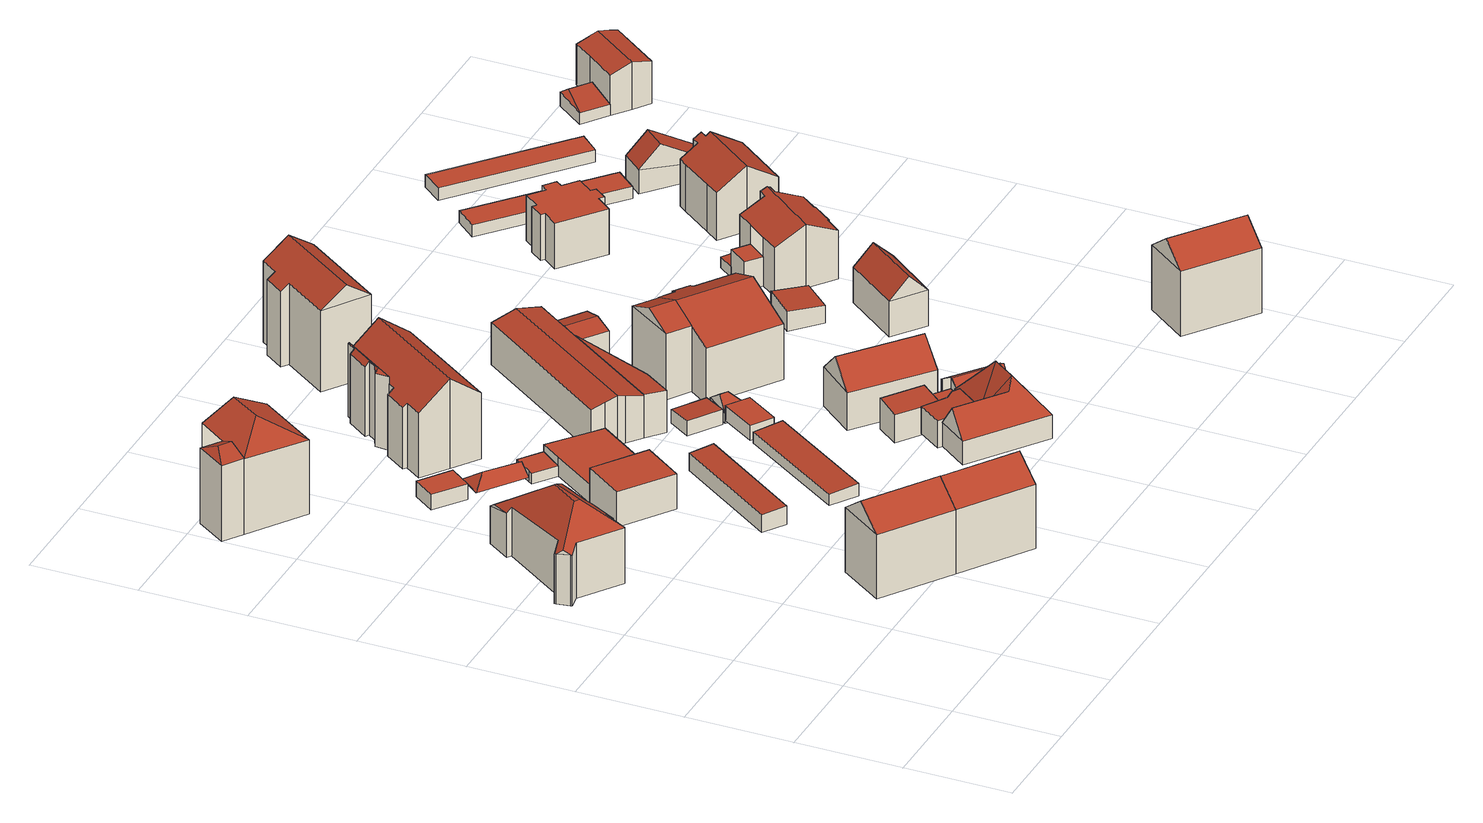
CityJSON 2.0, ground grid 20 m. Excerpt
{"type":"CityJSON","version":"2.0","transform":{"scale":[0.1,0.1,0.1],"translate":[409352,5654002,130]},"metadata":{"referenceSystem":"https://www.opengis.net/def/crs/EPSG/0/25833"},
"CityObjects":{
"building1":{"type":"Building","attributes":{"Dachtyp_tdc":"tdcGableRoof","Gemeindeschluessel":14612000,"Dachneigung":36.48,"QualitaetDacherkennung":90,"Geometrietyp2DReferenz":"3000","measuredHeight":16.38,"function":"31001_9998","roofType":"3100"},"geometry":[{"type":"Solid","lod":"2","boundaries":[[[[0,1,2,3]],[[1,4,5,2]],[[4,6,7,5]],[[6,0,3,7]],[[4,1,8]],[[0,6,9]],[[1,0,9,8]],[[6,4,8,9]],[[3,2,5,7]]]],"semantics":{"surfaces":[{"type":"WallSurface"},{"type":"RoofSurface"},{"type":"GroundSurface"}],"values":[[0,0,0,0,0,0,1,1,2]]}}]},
"building2":{"type":"Building","attributes":{"Dachtyp_tdc":"tdcFreeFormRoof","Gemeindeschluessel":14612000,"Dachneigung":41.65,"QualitaetDacherkennung":22,"Geometrietyp2DReferenz":"3000","measuredHeight":15.07,"function":"31001_9998","roofType":"5000"},"geometry":[{"type":"Solid","lod":"2","boundaries":[[[[10,11,12,13]],[[11,14,15,12]],[[14,16,17,15]],[[16,18,19,17]],[[18,20,21,19]],[[20,22,23,21]],[[22,24,25,23]],[[24,26,27,25]],[[26,28,29,27]],[[28,30,31,29]],[[30,32,33,31]],[[32,34,35,33]],[[34,36,37,35]],[[36,38,39,37]],[[38,40,41,39]],[[40,42,43,41]],[[42,10,13,43]],[[44,36,34,45,46,47]],[[14,11,10,42,40,38,44,47,48,49]],[[16,49,48,50,51,22,20,18]],[[30,28,26,24,51,50,46,45,32]],[[48,47,46,50]],[[24,22,51]],[[16,14,49]],[[34,32,45]],[[38,36,44]],[[13,12,15,17,19,21,23,25,27,29,31,33,35,37,39,41,43]]]],"semantics":{"surfaces":[{"type":"WallSurface"},{"type":"RoofSurface"},{"type":"GroundSurface"}],"values":[[0,0,0,0,0,0,0,0,0,0,0,0,0,0,0,0,0,1,1,1,1,1,0,0,0,0,2]]}}]},
"building3":{"type":"Building","attributes":{"Dachtyp_tdc":"tdcGableRoof","Gemeindeschluessel":14612000,"Dachneigung":36.75,"QualitaetDacherkennung":89,"Geometrietyp2DReferenz":"3000","measuredHeight":16.38,"function":"31001_9998","roofType":"3100"},"geometry":[{"type":"Solid","lod":"2","boundaries":[[[[6,52,53,7]],[[52,54,55,53]],[[54,0,3,55]],[[0,6,7,3]],[[54,52,56]],[[6,0,57]],[[52,6,57,56]],[[0,54,56,57]],[[7,53,55,3]]]],"semantics":{"surfaces":[{"type":"WallSurface"},{"type":"RoofSurface"},{"type":"GroundSurface"}],"values":[[0,0,0,0,0,0,1,1,2]]}}]},
"building4":{"type":"Building","attributes":{"Gemeindeschluessel":14612000,"Geometrietyp2DReferenz":"3000","function":"31001_9998","roofType":"9999"},"children":["building4-1","building4-2"]},
"building4-1":{"type":"BuildingPart","attributes":{"Dachtyp_tdc":"tdcHipAndGableRoof","Dachneigung":27.94,"QualitaetDacherkennung":52,"Geometrietyp2DReferenz":"3000","measuredHeight":17.91,"roofType":"5000"},"parents":["building4"],"geometry":[{"type":"MultiSurface","lod":"2","boundaries":[[[58,59,60,61]],[[59,62,63,60]],[[64,58,61,65]],[[62,59,66]],[[58,64,67]],[[59,58,67,66]],[[64,68,62,66,67]],[[61,60,63,69,65]]],"semantics":{"surfaces":[{"type":"WallSurface"},{"type":"RoofSurface"},{"type":"GroundSurface"}],"values":[0,0,0,1,0,1,1,2]}}]},
"building4-2":{"type":"BuildingPart","attributes":{"Dachtyp_tdc":"tdcHipAndGableRoof","Dachneigung":17.4,"QualitaetDacherkennung":28,"Geometrietyp2DReferenz":"3000","measuredHeight":16.07,"roofType":"5000"},"parents":["building4"],"geometry":[{"type":"MultiSurface","lod":"2","boundaries":[[[70,71,72,73]],[[68,74,73,72]],[[63,75,76,69]],[[71,70,75,63,62]],[[70,74,76,75]],[[74,68,69,76]],[[74,70,73]],[[71,68,72]]],"semantics":{"surfaces":[{"type":"RoofSurface"},{"type":"GroundSurface"},{"type":"WallSurface"}],"values":[0,0,1,2,2,2,0,2]}}]},
"building5":{"type":"Building","attributes":{"Dachtyp_tdc":"tdcPolyFlatRoof","Gemeindeschluessel":14612000,"Dachneigung":0,"QualitaetDacherkennung":0,"Geometrietyp2DReferenz":"3000","BezugspunktDach":"2000","measuredHeight":3,"function":"31001_9998"},"geometry":[{"type":"MultiSurface","lod":"2","boundaries":[[[77,78,79,80]],[[80,79,81,82]],[[79,78,83,81]],[[78,77,84,83]],[[77,80,82,84]],[[82,81,83,84]]],"semantics":{"surfaces":[{"type":"RoofSurface"},{"type":"WallSurface"},{"type":"GroundSurface"}],"values":[0,1,1,1,1,2]}}]},
"building6":{"type":"Building","attributes":{"Dachtyp_tdc":"tdcPolyFlatRoof","Gemeindeschluessel":14612000,"Dachneigung":0,"QualitaetDacherkennung":70,"Geometrietyp2DReferenz":"3000","measuredHeight":6.91,"function":"31001_9998","roofType":"1000"},"geometry":[{"type":"Solid","lod":"2","boundaries":[[[[85,86,87,88]],[[86,89,90,87]],[[89,91,92,90]],[[91,85,88,92]],[[91,89,86,85]],[[88,87,90,92]]]],"semantics":{"surfaces":[{"type":"WallSurface"},{"type":"RoofSurface"},{"type":"GroundSurface"}],"values":[[0,0,0,0,1,2]]}}]},
"building7":{"type":"Building","attributes":{"Dachtyp_tdc":"tdcPolyFlatRoof","Gemeindeschluessel":14612000,"Dachneigung":2.89,"QualitaetDacherkennung":83,"Geometrietyp2DReferenz":"3000","measuredHeight":3.66,"function":"31001_2463","roofType":"2100"},"geometry":[{"type":"Solid","lod":"2","boundaries":[[[[93,94,95,96]],[[94,97,98,95]],[[97,99,100,98]],[[99,93,96,100]],[[99,97,94,93]],[[96,95,98,100]]]],"semantics":{"surfaces":[{"type":"WallSurface"},{"type":"RoofSurface"},{"type":"GroundSurface"}],"values":[[0,0,0,0,1,2]]}}]},
"building8":{"type":"Building","attributes":{"Dachtyp_tdc":"tdcFreeFormRoof","Gemeindeschluessel":14612000,"Dachneigung":38.4,"QualitaetDacherkennung":21,"Geometrietyp2DReferenz":"3000","measuredHeight":2.04,"function":"31001_9998","roofType":"5000"},"geometry":[{"type":"Solid","lod":"2","boundaries":[[[[101,102,103]],[[104,105,106]],[[104,107,108,105]],[[107,109,108]],[[101,103,110]],[[107,104,106,102,111]],[[102,101,110,111]],[[110,109,107,111]],[[103,102,106,105,108,109,110]]]],"semantics":{"surfaces":[{"type":"WallSurface"},{"type":"RoofSurface"},{"type":"GroundSurface"}],"values":[[0,0,0,0,0,1,1,1,2]]}}]},
"building9":{"type":"Building","attributes":{"Dachtyp_tdc":"tdcPolyFlatRoof","Gemeindeschluessel":14612000,"Dachneigung":3.05,"QualitaetDacherkennung":61,"Geometrietyp2DReferenz":"3000","measuredHeight":2.36,"function":"31001_9998","roofType":"2100"},"geometry":[{"type":"Solid","lod":"2","boundaries":[[[[112,113,114,115]],[[113,116,117,114]],[[116,118,119,117]],[[118,120,121,119]],[[118,116,113,112,120]],[[121,115,114,117,119]],[[120,112,115,121]]]],"semantics":{"surfaces":[{"type":"WallSurface"},{"type":"RoofSurface"},{"type":"GroundSurface"}],"values":[[0,0,0,0,1,2,0]]}}]},
"building10":{"type":"Building","attributes":{"Dachtyp_tdc":"tdcPolyFlatRoof","Gemeindeschluessel":14612000,"Dachneigung":0,"QualitaetDacherkennung":74,"Geometrietyp2DReferenz":"3000","measuredHeight":3.62,"function":"31001_9998","roofType":"1000"},"geometry":[{"type":"Solid","lod":"2","boundaries":[[[[122,123,124,88]],[[123,125,126,124]],[[125,127,128,126]],[[127,129,130,128]],[[129,131,132,130]],[[131,133,87,132]],[[133,122,88,87]],[[133,131,129,127,125,123,122]],[[88,124,126,128,130,132,87]]]],"semantics":{"surfaces":[{"type":"WallSurface"},{"type":"RoofSurface"},{"type":"GroundSurface"}],"values":[[0,0,0,0,0,0,0,1,2]]}}]},
"building11":{"type":"Building","attributes":{"Dachtyp_tdc":"tdcPolyFlatRoof","Gemeindeschluessel":14612000,"Dachneigung":2.56,"QualitaetDacherkennung":76,"Geometrietyp2DReferenz":"3000","measuredHeight":2.5,"function":"31001_2463","roofType":"2100"},"geometry":[{"type":"Solid","lod":"2","boundaries":[[[[134,135,136,137]],[[135,138,139,136]],[[138,140,141,139]],[[140,134,137,141]],[[140,138,135,134]],[[137,136,139,141]]]],"semantics":{"surfaces":[{"type":"WallSurface"},{"type":"RoofSurface"},{"type":"GroundSurface"}],"values":[[0,0,0,0,1,2]]}}]},
"building12":{"type":"Building","attributes":{"Gemeindeschluessel":14612000,"Geometrietyp2DReferenz":"3000","function":"31001_9998","roofType":"9999"},"children":["building12-1","building12-2"]},
"building12-1":{"type":"BuildingPart","attributes":{"Dachtyp_tdc":"tdcGableRoof","Dachneigung":39.04,"QualitaetDacherkennung":65,"Geometrietyp2DReferenz":"3000","measuredHeight":17.51,"roofType":"3100"},"parents":["building12"],"geometry":[{"type":"MultiSurface","lod":"2","boundaries":[[[142,143,144,145]],[[143,146,147,144]],[[146,148,149,147]],[[150,151,152,153]],[[151,154,155,152]],[[154,156,157,155]],[[156,158,159,157]],[[158,160,161,159]],[[160,162,163,161]],[[162,142,145,163]],[[158,156,154,151]],[[151,150,148,146,143,142,162,160,158]],[[145,144,147,149,153,152,155,157,159,161,163]]],"semantics":{"surfaces":[{"type":"WallSurface"},{"type":"RoofSurface"},{"type":"GroundSurface"}],"values":[0,0,0,0,0,0,0,0,0,0,1,1,2]}}]},
"building12-2":{"type":"BuildingPart","attributes":{"Dachtyp_tdc":"tdcFreeFormRoof","Dachneigung":47.95,"QualitaetDacherkennung":12,"Geometrietyp2DReferenz":"3000","measuredHeight":15.13,"roofType":"5000"},"parents":["building12"],"geometry":[{"type":"MultiSurface","lod":"2","boundaries":[[[164,165,166,167]],[[165,168,169,166]],[[168,170,171,169]],[[170,172,173,171]],[[172,174,175,173]],[[174,176,150,153,175]],[[177,178,179,149,148]],[[178,164,167,179]],[[176,174,180]],[[174,172,170,168,165,164,181,180]],[[164,178,182,181]],[[178,177,182]],[[177,176,180,181,182]],[[167,166,169,171,173,175,153,149,179]]],"semantics":{"surfaces":[{"type":"WallSurface"},{"type":"RoofSurface"},{"type":"GroundSurface"}],"values":[0,0,0,0,0,0,0,0,1,1,1,1,1,2]}}]},
"building13":{"type":"Building","attributes":{"Dachtyp_tdc":"tdcPolyFlatRoof","Gemeindeschluessel":14612000,"Dachneigung":2.99,"QualitaetDacherkennung":65,"Geometrietyp2DReferenz":"3000","measuredHeight":5.73,"function":"31001_9998","roofType":"2100"},"geometry":[{"type":"Solid","lod":"2","boundaries":[[[[183,184,185,186]],[[184,187,188,185]],[[187,189,190,188]],[[189,191,192,190]],[[191,193,194,192]],[[193,195,196,194]],[[195,197,198,196]],[[197,183,186,198]],[[197,195,193,191,189,187,184,183]],[[186,185,188,190,192,194,196,198]]]],"semantics":{"surfaces":[{"type":"WallSurface"},{"type":"RoofSurface"},{"type":"GroundSurface"}],"values":[[0,0,0,0,0,0,0,0,1,2]]}}]},
"building14":{"type":"Building","attributes":{"Dachtyp_tdc":"tdcPolyFlatRoof","Gemeindeschluessel":14612000,"Dachneigung":0,"QualitaetDacherkennung":0,"Geometrietyp2DReferenz":"3000","BezugspunktDach":"2000","measuredHeight":3,"function":"31001_2463"},"geometry":[{"type":"MultiSurface","lod":"2","boundaries":[[[199,200,201,202]],[[202,201,203,204]],[[201,200,205,203]],[[200,199,206,205]],[[199,202,204,206]],[[204,203,205,206]]],"semantics":{"surfaces":[{"type":"RoofSurface"},{"type":"WallSurface"},{"type":"GroundSurface"}],"values":[0,1,1,1,1,2]}}]},
"building15":{"type":"Building","attributes":{"Dachtyp_tdc":"tdcPolyFlatRoof","Gemeindeschluessel":14612000,"Dachneigung":3.1,"QualitaetDacherkennung":61,"Geometrietyp2DReferenz":"3000","measuredHeight":3.03,"function":"31001_2463","roofType":"2100"},"geometry":[{"type":"Solid","lod":"2","boundaries":[[[[207,208,209,210]],[[211,212,208,207]],[[212,213,209,208]],[[213,214,210,209]],[[214,211,207,210]],[[214,213,212,211]]]],"semantics":{"surfaces":[{"type":"GroundSurface"},{"type":"WallSurface"},{"type":"RoofSurface"}],"values":[[0,1,1,1,1,2]]}}]},
"building16":{"type":"Building","attributes":{"Dachtyp_tdc":"tdcFreeFormRoof","Gemeindeschluessel":14612000,"Dachneigung":52.88,"QualitaetDacherkennung":14,"Geometrietyp2DReferenz":"3000","measuredHeight":11.28,"function":"31001_9998","roofType":"5000"},"geometry":[{"type":"Solid","lod":"2","boundaries":[[[[215,216,217,218]],[[216,219,220,217]],[[219,221,222,220]],[[221,223,224,222]],[[223,225,226,224]],[[225,227,228,226]],[[227,229,230,228]],[[229,231,232,230]],[[231,233,234,232]],[[233,215,218,234]],[[233,235,215]],[[235,233,231]],[[225,235,231,229,227]],[[225,236,235]],[[236,225,237]],[[238,237,225,223]],[[238,223,221]],[[236,237,238,221,219]],[[235,216,215]],[[236,216,235]],[[216,236,219]],[[218,217,220,222,224,226,228,230,232,234]]]],"semantics":{"surfaces":[{"type":"WallSurface"},{"type":"RoofSurface"},{"type":"GroundSurface"}],"values":[[0,0,0,0,0,0,0,0,0,0,1,1,1,1,1,1,0,1,1,1,1,2]]}}]},
"building17":{"type":"Building","attributes":{"Dachtyp_tdc":"tdcPolyFlatRoof","Gemeindeschluessel":14612000,"Dachneigung":6.51,"QualitaetDacherkennung":76,"Geometrietyp2DReferenz":"3000","measuredHeight":5.93,"function":"31001_9998","roofType":"2100"},"geometry":[{"type":"Solid","lod":"2","boundaries":[[[[239,240,241,242]],[[240,243,244,241]],[[243,245,246,244]],[[245,239,242,246]],[[245,243,240,239]],[[242,241,244,246]]]],"semantics":{"surfaces":[{"type":"WallSurface"},{"type":"RoofSurface"},{"type":"GroundSurface"}],"values":[[0,0,0,0,1,2]]}}]},
"building18":{"type":"Building","attributes":{"Dachtyp_tdc":"tdcHipAndGableRoof","Gemeindeschluessel":14612000,"Dachneigung":57.31,"QualitaetDacherkennung":19,"Geometrietyp2DReferenz":"3000","measuredHeight":4.7,"function":"31001_2463","roofType":"5000"},"geometry":[{"type":"Solid","lod":"2","boundaries":[[[[247,248,249,250]],[[248,251,252,249]],[[251,253,254,252]],[[253,247,250,254]],[[251,248,255]],[[247,253,256]],[[248,247,256,255]],[[253,251,255,256]],[[250,249,252,254]]]],"semantics":{"surfaces":[{"type":"WallSurface"},{"type":"RoofSurface"},{"type":"GroundSurface"}],"values":[[0,0,0,0,1,0,1,1,2]]}}]},
"building19":{"type":"Building","attributes":{"Dachtyp_tdc":"tdcPolyFlatRoof","Gemeindeschluessel":14612000,"Dachneigung":0,"QualitaetDacherkennung":57,"Geometrietyp2DReferenz":"3000","measuredHeight":3.52,"function":"31001_9998","roofType":"1000"},"geometry":[{"type":"Solid","lod":"2","boundaries":[[[[257,258,186,185]],[[258,259,260,186]],[[259,261,262,260]],[[261,263,264,262]],[[263,265,266,264]],[[265,267,190,266]],[[267,268,188,190]],[[268,257,185,188]],[[268,267,265,263,261,259,258,257]],[[185,186,260,262,264,266,190,188]]]],"semantics":{"surfaces":[{"type":"WallSurface"},{"type":"RoofSurface"},{"type":"GroundSurface"}],"values":[[0,0,0,0,0,0,0,0,1,2]]}}]},
"building20":{"type":"Building","attributes":{"Gemeindeschluessel":14612000,"Geometrietyp2DReferenz":"3000","function":"31001_9998","roofType":"9999"},"children":["building20-1","building20-2"]},
"building20-1":{"type":"BuildingPart","attributes":{"Dachtyp_tdc":"tdcGableRoof","Dachneigung":44.99,"QualitaetDacherkennung":77,"Geometrietyp2DReferenz":"3000","measuredHeight":11.9,"roofType":"3100"},"parents":["building20"],"geometry":[{"type":"MultiSurface","lod":"2","boundaries":[[[269,270,271,272]],[[270,273,274,271]],[[273,275,276,274]],[[270,269,277]],[[275,273,278]],[[269,275,278,277]],[[273,270,277,278]],[[276,279,280,272,271,274]]],"semantics":{"surfaces":[{"type":"WallSurface"},{"type":"RoofSurface"},{"type":"GroundSurface"}],"values":[0,0,0,0,0,1,1,2]}}]},
"building20-2":{"type":"BuildingPart","attributes":{"Dachtyp_tdc":"tdcPolyFlatRoof","Dachneigung":0,"QualitaetDacherkennung":0,"Geometrietyp2DReferenz":"3000","measuredHeight":3.42,"roofType":"9999"},"parents":["building20"],"geometry":[{"type":"MultiSurface","lod":"2","boundaries":[[[281,282,283,284,285,286]],[[286,285,287,279]],[[285,284,288,287]],[[284,283,289,288]],[[283,282,290,289]],[[282,281,280,290]],[[279,287,288,289,290,280]],[[279,280,281,286]]],"semantics":{"surfaces":[{"type":"RoofSurface"},{"type":"WallSurface"},{"type":"GroundSurface"},{"type":"ClosureSurface","isClosure":"1","QuelleClosure":"LoD1Solid"}],"values":[0,1,1,1,1,1,2,3]}}]},
"building21":{"type":"Building","attributes":{"Gemeindeschluessel":14612000,"Geometrietyp2DReferenz":"3000","function":"31001_9998","roofType":"9999"},"children":["building21-1","building21-2"]},
"building21-1":{"type":"BuildingPart","attributes":{"Dachtyp_tdc":"tdcPolyFlatRoof","Dachneigung":4.15,"QualitaetDacherkennung":67,"Geometrietyp2DReferenz":"3000","measuredHeight":8.55,"roofType":"2100"},"parents":["building21"],"geometry":[{"type":"MultiSurface","lod":"2","boundaries":[[[291,292,293,294]],[[292,295,296,297,293]],[[298,299,300]],[[298,291,294,299]],[[298,295,292,291]],[[294,293,297,299]]],"semantics":{"surfaces":[{"type":"WallSurface"},{"type":"RoofSurface"},{"type":"GroundSurface"}],"values":[0,0,0,0,1,2]}}]},
"building21-2":{"type":"BuildingPart","attributes":{"Dachtyp_tdc":"tdcGableRoof","Dachneigung":13.81,"QualitaetDacherkennung":82,"Geometrietyp2DReferenz":"3000","measuredHeight":9.51,"roofType":"3100"},"parents":["building21"],"geometry":[{"type":"MultiSurface","lod":"2","boundaries":[[[296,301,302,297]],[[301,303,304,302]],[[303,305,306,304]],[[305,307,308,306]],[[307,309,310,308]],[[309,311,312,310]],[[311,313,314,312]],[[313,315,316,314]],[[315,300,299,316]],[[311,309,307,305,303]],[[303,301,296,300,315,313,311]],[[299,297,302,304,306,308,310,312,314,316]]],"semantics":{"surfaces":[{"type":"WallSurface"},{"type":"RoofSurface"},{"type":"GroundSurface"}],"values":[0,0,0,0,0,0,0,0,0,1,1,2]}}]},
"building22":{"type":"Building","attributes":{"Dachtyp_tdc":"tdcFreeFormRoof","Gemeindeschluessel":14612000,"Dachneigung":49.29,"QualitaetDacherkennung":12,"Geometrietyp2DReferenz":"3000","measuredHeight":5.72,"function":"31001_9998","roofType":"5000"},"geometry":[{"type":"Solid","lod":"2","boundaries":[[[[317,318,319,320]],[[318,321,322,319]],[[321,323,324,322]],[[323,325,326,324]],[[325,327,328,326]],[[327,317,320,328]],[[318,329,330,325,323,321]],[[327,330,329,317]],[[327,325,330]],[[318,317,329]],[[320,319,322,324,326,328]]]],"semantics":{"surfaces":[{"type":"WallSurface"},{"type":"RoofSurface"},{"type":"GroundSurface"}],"values":[[0,0,0,0,0,0,1,1,0,0,2]]}}]},
"building23":{"type":"Building","attributes":{"Dachtyp_tdc":"tdcFreeFormRoof","Gemeindeschluessel":14612000,"Dachneigung":35.06,"QualitaetDacherkennung":73,"Geometrietyp2DReferenz":"3000","measuredHeight":19.33,"function":"31001_9998","roofType":"5000"},"geometry":[{"type":"Solid","lod":"2","boundaries":[[[[331,332,333,334]],[[332,335,336,333]],[[335,337,338,336]],[[337,339,340,338]],[[339,341,342,340]],[[341,343,344,342]],[[343,345,346,344]],[[345,331,334,346]],[[347,345,343,341,339,337,335,348]],[[332,331,347,348]],[[331,345,347]],[[335,332,348]],[[334,333,336,338,340,342,344,346]]]],"semantics":{"surfaces":[{"type":"WallSurface"},{"type":"RoofSurface"},{"type":"GroundSurface"}],"values":[[0,0,0,0,0,0,0,0,1,1,0,0,2]]}}]},
"building24":{"type":"Building","attributes":{"Gemeindeschluessel":14612000,"Geometrietyp2DReferenz":"3000","function":"31001_9998","roofType":"9999"},"children":["building24-1","building24-2"]},
"building24-1":{"type":"BuildingPart","attributes":{"Dachtyp_tdc":"tdcGableRoof","Dachneigung":23.27,"QualitaetDacherkennung":59,"Geometrietyp2DReferenz":"3000","measuredHeight":15.08,"roofType":"3100"},"parents":["building24"],"geometry":[{"type":"MultiSurface","lod":"2","boundaries":[[[349,350,351,352]],[[350,353,354,351]],[[353,355,356,354]],[[355,353,357,358,359]],[[349,360,358,357,350]],[[350,357,353]],[[352,351,354,356,361]]],"semantics":{"surfaces":[{"type":"WallSurface"},{"type":"RoofSurface"},{"type":"GroundSurface"}],"values":[0,0,0,1,1,0,2]}}]},
"building24-2":{"type":"BuildingPart","attributes":{"Dachtyp_tdc":"tdcGableRoof","Dachneigung":22.91,"QualitaetDacherkennung":61,"Geometrietyp2DReferenz":"3000","measuredHeight":14.98,"roofType":"3100"},"parents":["building24"],"geometry":[{"type":"MultiSurface","lod":"2","boundaries":[[[362,363,364,356,355]],[[363,365,366,364]],[[365,367,368,366]],[[367,369,370,368]],[[369,371,372,370]],[[371,373,374,372]],[[373,375,376,374]],[[375,377,378,376]],[[377,349,352,378]],[[373,371,369,367,365,363,362,359,379]],[[379,360,349,377,375,373]],[[352,361,356,364,366,368,370,372,374,376,378]]],"semantics":{"surfaces":[{"type":"WallSurface"},{"type":"RoofSurface"},{"type":"GroundSurface"}],"values":[0,0,0,0,0,0,0,0,0,1,1,2]}}]},
"building25":{"type":"Building","attributes":{"Dachtyp_tdc":"tdcGableRoof","Gemeindeschluessel":14612000,"Dachneigung":15.09,"QualitaetDacherkennung":70,"Geometrietyp2DReferenz":"3000","measuredHeight":8.2,"function":"31001_9998","roofType":"3100"},"geometry":[{"type":"Solid","lod":"2","boundaries":[[[[380,381,382,383]],[[381,384,385,382]],[[384,386,387,385]],[[386,380,383,387]],[[384,381,388]],[[380,386,389]],[[381,380,389,388]],[[386,384,388,389]],[[383,382,385,387]]]],"semantics":{"surfaces":[{"type":"WallSurface"},{"type":"RoofSurface"},{"type":"GroundSurface"}],"values":[[0,0,0,0,0,0,1,1,2]]}}]},
"building26":{"type":"Building","attributes":{"Dachtyp_tdc":"tdcPolyFlatRoof","Gemeindeschluessel":14612000,"Dachneigung":3.35,"QualitaetDacherkennung":73,"Geometrietyp2DReferenz":"3000","measuredHeight":3.87,"function":"31001_9998","roofType":"2100"},"geometry":[{"type":"Solid","lod":"2","boundaries":[[[[390,391,392,393]],[[391,394,395,392]],[[394,396,397,395]],[[396,398,399,397]],[[398,400,401,399]],[[400,390,393,401]],[[400,398,396,394,391,390]],[[393,392,395,397,399,401]]]],"semantics":{"surfaces":[{"type":"WallSurface"},{"type":"RoofSurface"},{"type":"GroundSurface"}],"values":[[0,0,0,0,0,0,1,2]]}}]},
"building27":{"type":"Building","attributes":{"Dachtyp_tdc":"tdcGableRoof","Gemeindeschluessel":14612000,"Dachneigung":45.08,"QualitaetDacherkennung":77,"Geometrietyp2DReferenz":"3000","measuredHeight":10.7,"function":"31001_9998","roofType":"3100"},"geometry":[{"type":"Solid","lod":"2","boundaries":[[[[402,403,404,405]],[[403,406,407,404]],[[406,408,409,407]],[[408,402,405,409]],[[406,403,410]],[[402,408,411]],[[403,402,411,410]],[[408,406,410,411]],[[405,404,407,409]]]],"semantics":{"surfaces":[{"type":"WallSurface"},{"type":"RoofSurface"},{"type":"GroundSurface"}],"values":[[0,0,0,0,0,0,1,1,2]]}}]},
"building28":{"type":"Building","attributes":{"Dachtyp_tdc":"tdcGableRoof","Gemeindeschluessel":14612000,"Dachneigung":37.64,"QualitaetDacherkennung":89,"Geometrietyp2DReferenz":"3000","measuredHeight":16.5,"function":"31001_9998","roofType":"3100"},"geometry":[{"type":"Solid","lod":"2","boundaries":[[[[412,413,414,415]],[[413,416,417,414]],[[416,418,419,417]],[[418,412,415,419]],[[416,413,420]],[[412,418,421]],[[413,412,421,420]],[[418,416,420,421]],[[415,414,417,419]]]],"semantics":{"surfaces":[{"type":"WallSurface"},{"type":"RoofSurface"},{"type":"GroundSurface"}],"values":[[0,0,0,0,0,0,1,1,2]]}}]},
"building29":{"type":"Building","attributes":{"Dachtyp_tdc":"tdcPolyFlatRoof","Gemeindeschluessel":14612000,"Dachneigung":3.06,"QualitaetDacherkennung":49,"Geometrietyp2DReferenz":"3000","measuredHeight":2.28,"function":"31001_9998","roofType":"2100"},"geometry":[{"type":"Solid","lod":"2","boundaries":[[[[422,423,424,425]],[[423,426,427,424]],[[426,428,429,427]],[[428,422,425,429]],[[428,426,423,422]],[[425,424,427,429]]]],"semantics":{"surfaces":[{"type":"WallSurface"},{"type":"RoofSurface"},{"type":"GroundSurface"}],"values":[[0,0,0,0,1,2]]}}]},
"building30":{"type":"Building","attributes":{"Gemeindeschluessel":14612000,"Geometrietyp2DReferenz":"3000","function":"31001_9998","roofType":"9999"},"children":["building30-1","building30-2"]},
"building30-1":{"type":"BuildingPart","attributes":{"Dachtyp_tdc":"tdcGableRoof","Dachneigung":25.63,"QualitaetDacherkennung":76,"Geometrietyp2DReferenz":"3000","measuredHeight":12.47,"roofType":"3100"},"parents":["building30"],"geometry":[{"type":"MultiSurface","lod":"2","boundaries":[[[430,431,432]],[[430,433,434,431]],[[433,435,436,434]],[[435,437,438,436]],[[437,439,440,438]],[[439,441,442,440]],[[441,443,444,442]],[[443,445,446,444]],[[445,447,448,446]],[[447,449,450,448]],[[451,452,453,454]],[[449,455,456,450]],[[455,457,458,456]],[[457,451,454,458]],[[452,459,460,453]],[[459,461,462,460]],[[461,463,462]],[[452,451,457,455,449,447,445,443,441,439]],[[439,437,435,433,430,461,459,452]],[[431,434,436,438,440,442,444,446,448,450,456,458,454,453,460,462]]],"semantics":{"surfaces":[{"type":"WallSurface"},{"type":"RoofSurface"},{"type":"GroundSurface"}],"values":[0,0,0,0,0,0,0,0,0,0,0,0,0,0,0,0,0,1,1,2]}}]},
"building30-2":{"type":"BuildingPart","attributes":{"Dachtyp_tdc":"tdcPolyFlatRoof","Dachneigung":0,"QualitaetDacherkennung":38,"Geometrietyp2DReferenz":"3000","measuredHeight":5.78,"roofType":"1000"},"parents":["building30"],"geometry":[{"type":"MultiSurface","lod":"2","boundaries":[[[464,465,466,467]],[[465,432,431,466]],[[432,465,464,463]],[[462,467,466,431]],[[463,464,467,462]]],"semantics":{"surfaces":[{"type":"WallSurface"},{"type":"RoofSurface"},{"type":"GroundSurface"}],"values":[0,0,1,2,0]}}]},
"building31":{"type":"Building","attributes":{"Dachtyp_tdc":"tdcPolyFlatRoof","Gemeindeschluessel":14612000,"Dachneigung":0,"QualitaetDacherkennung":55,"Geometrietyp2DReferenz":"3000","measuredHeight":8.89,"function":"31001_9998","roofType":"1000"},"geometry":[{"type":"Solid","lod":"2","boundaries":[[[[468,469,470,471]],[[469,472,473,470]],[[472,474,475,473]],[[474,476,477,475]],[[476,478,479,477]],[[478,480,481,479]],[[480,482,483,481]],[[482,484,485,483]],[[484,486,487,485]],[[486,488,489,487]],[[488,490,491,489]],[[490,492,493,491]],[[492,494,495,493]],[[494,496,497,495]],[[496,498,499,497]],[[498,468,471,499]],[[498,496,494,492,490,488,486,484,482,480,478,476,474,472,469,468]],[[471,470,473,475,477,479,481,483,485,487,489,491,493,495,497,499]]]],"semantics":{"surfaces":[{"type":"WallSurface"},{"type":"RoofSurface"},{"type":"GroundSurface"}],"values":[[0,0,0,0,0,0,0,0,0,0,0,0,0,0,0,0,1,2]]}}]},
"building32":{"type":"Building","attributes":{"Dachtyp_tdc":"tdcPolyFlatRoof","Gemeindeschluessel":14612000,"Dachneigung":0,"QualitaetDacherkennung":56,"Geometrietyp2DReferenz":"3000","measuredHeight":2.28,"function":"31001_2463","roofType":"1000"},"geometry":[{"type":"Solid","lod":"2","boundaries":[[[[500,501,502,503]],[[501,504,505,502]],[[504,506,507,505]],[[506,500,503,507]],[[506,504,501,500]],[[503,502,505,507]]]],"semantics":{"surfaces":[{"type":"WallSurface"},{"type":"RoofSurface"},{"type":"GroundSurface"}],"values":[[0,0,0,0,1,2]]}}]},
"building33":{"type":"Building","attributes":{"Dachtyp_tdc":"tdcGableRoof","Gemeindeschluessel":14612000,"Dachneigung":32.49,"QualitaetDacherkennung":60,"Geometrietyp2DReferenz":"3000","measuredHeight":12.8,"function":"31001_9998","roofType":"3100"},"geometry":[{"type":"Solid","lod":"2","boundaries":[[[[508,509,510,511]],[[509,512,513,510]],[[512,514,515,513]],[[514,516,517,515]],[[516,518,519,517]],[[518,520,521,519]],[[520,522,523,521]],[[522,524,525,523]],[[524,526,527,525]],[[526,528,529,527]],[[528,530,531,529]],[[530,508,511,531]],[[526,524,522,520,518,516,514,512,509,508]],[[508,530,528,526]],[[511,510,513,515,517,519,521,523,525,527,529,531]]]],"semantics":{"surfaces":[{"type":"WallSurface"},{"type":"RoofSurface"},{"type":"GroundSurface"}],"values":[[0,0,0,0,0,0,0,0,0,0,0,0,1,1,2]]}}]},
"building34":{"type":"Building","attributes":{"Dachtyp_tdc":"tdcPolyFlatRoof","Gemeindeschluessel":14612000,"Dachneigung":0,"QualitaetDacherkennung":74,"Geometrietyp2DReferenz":"3000","measuredHeight":2.41,"function":"31001_2463","roofType":"1000"},"geometry":[{"type":"Solid","lod":"2","boundaries":[[[[532,533,534,535]],[[533,536,537,534]],[[536,538,539,537]],[[538,532,535,539]],[[538,536,533,532]],[[535,534,537,539]]]],"semantics":{"surfaces":[{"type":"WallSurface"},{"type":"RoofSurface"},{"type":"GroundSurface"}],"values":[[0,0,0,0,1,2]]}}]},
"building35":{"type":"Building","attributes":{"Dachtyp_tdc":"tdcGableRoof","Gemeindeschluessel":14612000,"Dachneigung":30.78,"QualitaetDacherkennung":3,"Geometrietyp2DReferenz":"3000","measuredHeight":8.78,"function":"31001_2463","roofType":"3100"},"geometry":[{"type":"Solid","lod":"2","boundaries":[[[[540,541,542,543]],[[541,544,545,542]],[[544,546,547,545]],[[546,540,543,547]],[[544,541,548]],[[540,546,549]],[[541,540,549,548]],[[546,544,548,549]],[[543,542,545,547]]]],"semantics":{"surfaces":[{"type":"WallSurface"},{"type":"RoofSurface"},{"type":"GroundSurface"}],"values":[[0,0,0,0,0,0,1,1,2]]}}]},
"building36":{"type":"Building","attributes":{"Dachtyp_tdc":"tdcHipAndGableRoof","Gemeindeschluessel":14612000,"Dachneigung":10.12,"QualitaetDacherkennung":25,"Geometrietyp2DReferenz":"3000","measuredHeight":3.33,"function":"31001_9998","roofType":"5000"},"geometry":[{"type":"Solid","lod":"2","boundaries":[[[[550,551,552,553]],[[551,554,555,552]],[[554,556,557,555]],[[556,550,553,557]],[[554,551,558]],[[550,556,559]],[[551,550,559,558]],[[556,554,558,559]],[[553,552,555,557]]]],"semantics":{"surfaces":[{"type":"WallSurface"},{"type":"RoofSurface"},{"type":"GroundSurface"}],"values":[[0,0,0,0,1,0,1,1,2]]}}]},
"building37":{"type":"Building","attributes":{"Gemeindeschluessel":14612000,"Geometrietyp2DReferenz":"3000","function":"31001_9998","roofType":"9999"},"children":["building37-1","building37-2"]},
"building37-1":{"type":"BuildingPart","attributes":{"Dachtyp_tdc":"tdcGableRoof","Dachneigung":17.86,"QualitaetDacherkennung":46,"Geometrietyp2DReferenz":"3000","measuredHeight":9.25,"roofType":"3100"},"parents":["building37"],"geometry":[{"type":"MultiSurface","lod":"2","boundaries":[[[560,561,562,563,564]],[[565,566,567,568,569]],[[566,570,571,567]],[[570,572,573,571]],[[572,574,553,573]],[[574,575,557,553]],[[575,560,564,557]],[[572,570,566,565,576]],[[576,561,560,575,574,572]],[[564,563,577,568,567,571,573,553,557]]],"semantics":{"surfaces":[{"type":"WallSurface"},{"type":"RoofSurface"},{"type":"GroundSurface"}],"values":[0,0,0,0,0,0,0,1,1,2]}}]},
"building37-2":{"type":"BuildingPart","attributes":{"Dachtyp_tdc":"tdcFreeFormRoof","Dachneigung":52.73,"QualitaetDacherkennung":14,"Geometrietyp2DReferenz":"3000","measuredHeight":5.3,"roofType":"5000"},"parents":["building37"],"geometry":[{"type":"MultiSurface","lod":"2","boundaries":[[[578,579,580,581]],[[579,569,568,580]],[[562,578,581,563]],[[582,569,579]],[[583,582,579,578]],[[583,578,562]],[[582,583,562,584,569]],[[581,580,568,577,563]]],"semantics":{"surfaces":[{"type":"WallSurface"},{"type":"RoofSurface"},{"type":"GroundSurface"}],"values":[0,0,0,1,1,1,1,2]}}]}
},
"vertices":[
[320,137,188],[192,224,188],[192,224,63],[320,137,63],[250,308,189],[250,308,63],[378,221,189],[378,221,63],[222,267,227],[350,179,227],
[206,751,110],[167,695,117],[167,695,28],[206,751,28],[154,704,131],[154,704,28],[117,652,137],[117,652,28],[40,706,137],[40,706,28],[15,702,125],[15,702,28],[15,705,127],[15,705,28],[11,730,125],[11,730,28],[11,733,123],[11,733,28],[35,737,137],[35,737,28],[122,861,122],[122,861,28],[114,867,113],[114,867,28],[144,910,101],[144,910,28],[247,838,101],[247,838,28],[217,795,120],[217,795,28],[216,793,120],[216,793,28],[193,760,124],[193,760,28],[234,820,117],[138,901,109],[140,790,175],[143,788,175],[106,729,179],[117,652,138],[97,735,179],[13,718,134],
[506,133,189],[506,133,63],[449,48,188],[449,48,63],[478,91,227],[349,179,227],
[219,1353,149],[142,1241,149],[142,1241,4],[219,1353,4],[38,1313,151],[38,1313,4],[115,1425,151],[115,1425,4],[126,1331,183],[166,1390,183],[77,1370,151],[77,1370,4],
[1,1338,152],[38,1313,152],[60,1346,165],[38,1361,165],[40,1395,151],[1,1338,4],[40,1395,4],
[266,1006,53],[296,1047,53],[239,1088,53],[210,1048,53],[239,1088,23],[210,1048,23],[296,1047,23],[266,1006,23],
[341,817,90],[435,750,90],[435,750,21],[341,817,21],[383,676,90],[383,676,21],[288,743,90],[288,743,21],
[385,476,76],[345,503,73],[345,503,39],[385,476,39],[479,696,73],[479,696,39],[518,669,76],[518,669,39],
[298,1017,29],[315,1038,28],[298,1017,28],[387,971,34],[387,971,28],[391,977,28],[378,958,47],[378,958,28],[365,939,28],[283,998,28],[319,1003,48],
[365,939,41],[387,971,43],[387,971,20],[365,939,20],[428,940,43],[428,940,20],[399,900,41],[399,900,20],[359,931,41],[359,931,20],
[341,817,57],[399,900,57],[399,900,21],[428,940,57],[428,940,21],[462,913,57],[462,913,21],[498,884,57],[498,884,21],[518,868,57],[518,868,21],[435,750,57],
[499,395,77],[451,427,74],[451,427,52],[499,395,52],[583,626,74],[583,626,52],[632,594,77],[632,594,52],
[315,1147,139],[343,1187,140],[343,1187,20],[315,1147,20],[353,1181,149],[353,1181,20],[361,1193,149],[361,1193,20],[435,1298,149],[481,1266,195],[481,1266,20],[435,1298,20],[531,1231,148],[531,1231,20],[399,1041,148],[399,1041,20],[349,1076,195],[349,1076,20],[300,1111,146],[300,1111,20],[321,1142,146],[321,1142,20],
[382,1229,163],[392,1243,164],[392,1243,20],[382,1229,20],[385,1247,155],[385,1247,20],[414,1288,155],[414,1288,20],[420,1283,163],[420,1283,20],[432,1300,163],[432,1300,20],[435,1298,163],[361,1193,163],[362,1219,163],[362,1219,20],[433,1298,165],[383,1228,165],[368,1215,171],
[734,352,121],[746,343,122],[746,343,66],[734,352,66],[765,344,122],[765,344,66],[778,335,123],[778,335,66],[769,323,123],[769,323,66],[739,282,123],[739,282,66],[674,329,119],[674,329,66],[705,373,119],[705,373,66],
[588,634,82],[628,608,82],[670,671,82],[630,698,82],[670,671,52],[630,698,52],[628,608,52],[588,634,52],
[652,742,47],[624,700,47],[566,739,47],[593,781,47],[652,742,74],[624,700,77],[566,739,77],[593,781,74],
[869,290,113],[839,249,113],[839,249,67],[869,290,67],[779,166,113],[779,166,67],[639,267,113],[639,267,67],[681,324,113],[681,324,67],[739,282,113],[739,282,67],[769,323,113],[769,323,67],[778,335,113],[778,335,67],[788,349,113],[788,349,67],[791,346,113],[791,346,67],[799,279,179],[768,236,179],[747,232,160],[660,296,160],
[664,403,117],[695,444,123],[695,444,63],[664,403,63],[764,394,123],[764,394,63],[734,352,117],[734,352,63],
[657,738,72],[681,722,72],[681,722,47],[657,738,47],[670,671,65],[670,671,47],[630,698,65],[630,698,47],[654,704,94],[641,713,94],
[746,343,101],[734,352,101],[764,394,101],[764,394,66],[805,364,101],[805,364,66],[791,346,101],[791,346,66],[788,349,101],[788,349,66],[778,335,101],[765,344,101],
[855,454,138],[800,386,135],[800,386,62],[855,454,62],[670,493,135],[670,493,62],[726,561,138],[726,561,62],[829,422,181],[699,528,181],[797,502,62],[823,481,62],
[823,481,96],[834,495,96],[833,502,96],[817,515,96],[808,516,96],[797,502,96],[808,516,62],[817,515,62],[833,502,62],[834,495,62],
[641,846,100],[607,795,100],[607,795,18],[641,846,18],[575,822,103],[575,822,101],[575,822,18],[702,1004,103],[702,1004,18],[702,1004,101],
[548,844,109],[548,844,18],[537,853,113],[537,853,18],[518,868,107],[518,868,18],[498,884,100],[498,884,18],[686,1152,100],[686,1152,18],[726,1124,113],[726,1124,18],[766,1096,101],[766,1096,18],[743,1063,101],[743,1063,18],
[791,346,109],[805,364,123],[805,364,69],[791,346,69],[793,373,124],[793,373,69],[796,377,121],[796,377,69],[884,309,121],[884,309,69],[869,290,112],[869,290,69],[800,359,126],[877,299,126],
[692,1480,168],[584,1326,168],[584,1326,8],[692,1480,8],[504,1382,166],[504,1382,8],[564,1467,166],[564,1467,8],[550,1476,155],[550,1476,8],[576,1513,155],[576,1513,8],[590,1504,166],[590,1504,8],[612,1536,166],[612,1536,8],[653,1508,201],[545,1353,201],
[734,806,153],[692,834,153],[692,834,25],[734,806,25],[754,924,152],[754,924,25],[795,895,152],[795,895,25],[723,879,176],[764,850,176],[787,883,159],[743,820,160],[764,850,25],
[795,895,153],[823,877,153],[823,877,25],[829,885,149],[829,885,25],[858,865,149],[858,865,25],[852,856,153],[852,856,25],[920,809,153],[920,809,25],[888,763,175],[888,763,25],[832,682,133],[832,682,25],[707,768,133],[707,768,25],[764,850,175],
[743,1063,93],[796,1026,93],[796,1026,20],[743,1063,20],[755,967,92],[755,967,20],[702,1004,92],[702,1004,20],[775,997,102],[723,1034,102],
[931,720,94],[977,769,94],[977,769,55],[931,720,55],[980,772,94],[980,772,55],[1028,725,90],[1028,725,55],[1026,722,90],[1026,722,55],[981,673,90],[981,673,55],
[968,550,135],[1045,650,135],[1045,650,66],[968,550,66],[1104,604,136],[1104,604,66],[1027,505,136],[1027,505,66],[1074,627,173],[998,527,173],
[1266,2,211],[1142,94,211],[1142,94,84],[1266,2,84],[1201,174,210],[1201,174,84],[1326,82,210],[1326,82,84],[1171,134,249],[1296,41,249],
[1072,905,77],[1101,883,79],[1101,883,56],[1072,905,56],[1078,854,79],[1078,854,56],[1049,876,77],[1049,876,56],
[1078,854,149],[1078,854,54],[1078,854,111],[1101,883,149],[1101,883,54],[1138,854,172],[1138,854,54],[1148,867,173],[1148,867,54],[1158,859,178],[1158,859,54],[1163,855,175],[1163,855,54],[1154,843,175],[1154,843,54],[1196,810,149],[1196,810,54],[1173,780,150],[1173,780,54],[1176,778,147],[1176,778,54],[1121,712,149],[1073,749,178],[1073,749,54],[1121,712,54],[1147,740,148],[1147,740,54],[1145,742,149],[1145,742,54],[1026,786,149],[1026,786,54],[1049,817,149],[1049,817,54],[1049,817,111],
[1021,839,111],[1049,876,111],[1049,876,54],[1021,839,54],
[991,1215,143],[999,1209,143],[999,1209,54],[991,1215,54],[1021,1238,143],[1021,1238,54],[1050,1215,143],[1050,1215,54],[1060,1227,143],[1060,1227,54],[1082,1210,143],[1082,1210,54],[1073,1198,143],[1073,1198,54],[1101,1176,143],[1101,1176,54],[1079,1147,143],[1079,1147,54],[1087,1140,143],[1087,1140,54],[1069,1116,143],[1069,1116,54],[1060,1123,143],[1060,1123,54],[1037,1094,143],[1037,1094,54],[957,1157,143],[957,1157,54],[979,1185,143],[979,1185,54],[972,1190,143],[972,1190,54],
[1224,1135,73],[1001,1328,73],[1001,1328,50],[1224,1135,50],[1035,1367,73],[1035,1367,50],[1258,1174,73],[1258,1174,50],
[1197,914,183],[1151,948,147],[1151,948,55],[1197,914,55],[1170,974,147],[1170,974,55],[1214,1033,146],[1214,1033,55],[1227,1049,147],[1227,1049,55],[1254,1029,168],[1254,1029,55],[1263,1041,168],[1263,1041,55],[1275,1032,177],[1275,1032,55],[1266,1020,177],[1266,1020,55],[1273,1015,183],[1273,1015,55],[1322,978,144],[1322,978,55],[1245,877,144],[1245,877,55],
[1088,1430,72],[1119,1467,72],[1119,1467,48],[1088,1430,48],[1341,1277,72],[1341,1277,48],[1309,1241,72],[1309,1241,48],
[1233,1128,102],[1267,1167,102],[1267,1167,56],[1233,1128,56],[1371,1077,86],[1371,1077,56],[1337,1038,86],[1337,1038,56],[1298,1140,143],[1264,1101,143],
[1445,1275,77],[1399,1310,77],[1399,1310,55],[1445,1275,55],[1439,1364,83],[1439,1364,55],[1486,1330,83],[1486,1330,55],[1445,1352,88],[1482,1325,88],
[1514,1368,134],[1535,1353,142],[1535,1353,98],[1535,1353,55],[1514,1368,55],[1566,1330,142],[1578,1321,138],[1578,1321,55],[1566,1330,55],[1566,1330,98],[1509,1228,138],[1509,1228,55],[1479,1250,147],[1479,1250,55],[1445,1275,134],[1486,1330,134],[1548,1343,147],[1548,1343,55],
[1544,1365,98],[1575,1342,98],[1575,1342,55],[1544,1365,55],[1565,1340,108],[1546,1354,108],[1548,1343,98]
]}
